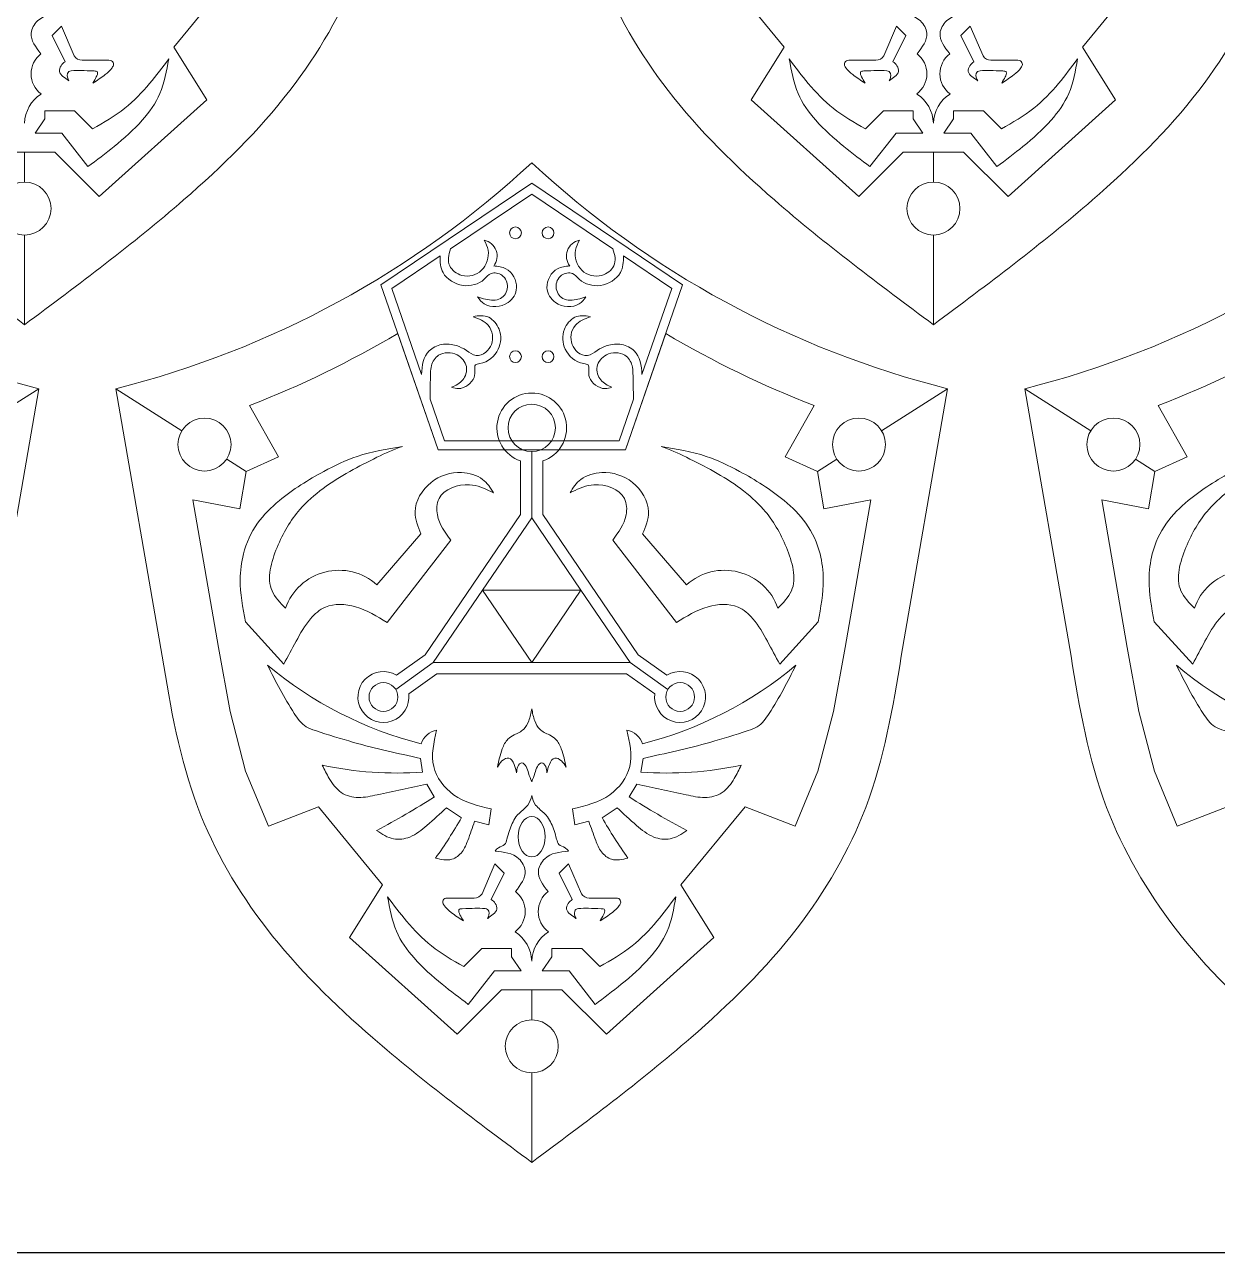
# Model space of a CAD drawing. Header units: inches. Extents: x 0 to 12, y 0 to 12.
# Drawn here: x 3.69 to 6.076, y 0 to 2.457 of the extents above; entities that cross this region are included whole.
import ezdxf

# ---------------------------------------------------------------- set-up
doc = ezdxf.new("R2010")
doc.units = ezdxf.units.IN
doc.header["$MEASUREMENT"] = 0
doc.layers.get('0').update_dxf_attribs({"color": 5})

msp = doc.modelspace()

# ---------------------------------------------------------------- linework, layer by layer
at = {"lineweight": 0}
for p, q in [((3.9883, 2.4115), (4.1169, 2.5676)), ((5.0809, 2.5676), (5.2094, 2.4115)), ((5.8059, 2.4115), (5.9345, 2.5676)), ((3.7638, 2.4535), (3.7451, 2.4349)), ((3.7451, 2.4349), (3.771, 2.3822)), ((3.7895, 2.3937), (3.7638, 2.4535)), ((5.4083, 2.3937), (5.434, 2.4535)), ((5.4526, 2.4349), (5.4267, 2.3822)), ((5.434, 2.4535), (5.4526, 2.4349)), ((5.5814, 2.4535), (5.5628, 2.4349)), ((5.5628, 2.4349), (5.5887, 2.3822)), ((5.6071, 2.3937), (5.5814, 2.4535)), ((4.0543, 2.3059), (3.9883, 2.4115)), ((5.2094, 2.4115), (5.1434, 2.3059)), ((5.8719, 2.3059), (5.8059, 2.4115)), ((3.8589, 2.385), (3.805, 2.385)), ((5.3388, 2.385), (5.3927, 2.385)), ((5.6765, 2.385), (5.6227, 2.385)), ((3.8394, 2.1124), (4.0543, 2.3059)), ((5.1434, 2.3059), (5.3583, 2.1124)), ((5.6571, 2.1124), (5.8719, 2.3059)), ((3.7305, 2.2676), (3.7111, 2.2391)), ((3.7901, 2.2839), (3.7305, 2.2839)), ((3.7305, 2.2839), (3.7305, 2.2676)), ((3.826, 2.2479), (3.7901, 2.2839)), ((5.3717, 2.2479), (5.4076, 2.2839)), ((5.4076, 2.2839), (5.4672, 2.2839)), ((5.4672, 2.2839), (5.4672, 2.2676)), ((5.4672, 2.2676), (5.4866, 2.2391)), ((5.5481, 2.2676), (5.5287, 2.2391)), ((5.6077, 2.2839), (5.5481, 2.2839)), ((5.5481, 2.2839), (5.5481, 2.2676)), ((5.6436, 2.2479), (5.6077, 2.2839)), ((3.7111, 2.2391), (3.7645, 2.2391)), ((3.7645, 2.2391), (3.8169, 2.1722)), ((5.4332, 2.2391), (5.3808, 2.1722)), ((5.4866, 2.2391), (5.4332, 2.2391)), ((5.5287, 2.2391), (5.5822, 2.2391)), ((5.5822, 2.2391), (5.6345, 2.1722)), ((3.6296, 2.2014), (3.69, 2.2014)), ((3.69, 2.2014), (3.7505, 2.2014)), ((3.69, 2.1414), (3.69, 2.2014)), ((3.7505, 2.2014), (3.8394, 2.1124)), ((5.3583, 2.1124), (5.4472, 2.2014)), ((5.4472, 2.2014), (5.5077, 2.2014)), ((5.5077, 2.2014), (5.5681, 2.2014)), ((5.5077, 2.1414), (5.5077, 2.2014)), ((5.5681, 2.2014), (5.6571, 2.1124)), ((4.7044, 2.1393), (4.4027, 1.9356)), ((5.0061, 1.9356), (4.7044, 2.1393)), ((4.5422, 2.0079), (4.7044, 2.1174)), ((4.7044, 2.1174), (4.8665, 2.0079)), ((3.69, 1.8561), (3.69, 2.0354)), ((5.5077, 1.8561), (5.5077, 2.0354)), ((4.4244, 1.9284), (4.521, 1.9936)), ((4.8878, 1.9936), (4.9844, 1.9284)), ((4.4027, 1.9356), (4.517, 1.6058)), ((4.484, 1.7564), (4.4244, 1.9284)), ((4.8918, 1.6058), (5.0061, 1.9356)), ((4.9844, 1.9284), (4.9248, 1.7564)), ((4.517, 1.6058), (4.4363, 1.8385)), ((4.9724, 1.8385), (4.8918, 1.6058)), ((3.7184, 1.728), (3.5863, 1.644)), ((4.0048, 1.644), (3.8728, 1.728)), ((5.536, 1.728), (5.404, 1.644)), ((5.8225, 1.644), (5.6904, 1.728)), ((4.5299, 1.6239), (4.5011, 1.7071)), ((4.9077, 1.7071), (4.8789, 1.6239)), ((4.1398, 1.6941), (4.1976, 1.5916)), ((5.2112, 1.5916), (5.269, 1.6941)), ((5.9574, 1.6941), (6.0152, 1.5916)), ((4.7044, 1.6239), (4.5299, 1.6239)), ((4.8789, 1.6239), (4.7044, 1.6239)), ((4.7044, 1.6058), (4.517, 1.6058)), ((4.517, 1.6058), (4.7044, 1.6058)), ((4.8918, 1.6058), (4.7044, 1.6058)), ((4.7044, 1.6058), (4.8918, 1.6058)), ((4.7044, 1.4696), (4.7044, 1.6022)), ((4.133, 1.5625), (4.0943, 1.5871)), ((4.1976, 1.5916), (4.133, 1.5625)), ((4.6821, 1.5835), (4.6821, 1.4765)), ((4.7267, 1.4765), (4.7267, 1.5835)), ((5.2758, 1.5625), (5.2112, 1.5916)), ((5.3145, 1.5871), (5.2758, 1.5625)), ((5.9506, 1.5625), (5.9119, 1.5871)), ((6.0152, 1.5916), (5.9506, 1.5625)), ((4.133, 1.5625), (4.1205, 1.4875)), ((5.2883, 1.4875), (5.2758, 1.5625)), ((5.9506, 1.5625), (5.9381, 1.4875)), ((4.1205, 1.4875), (4.0266, 1.5055)), ((4.0266, 1.5055), (4.0776, 1.2103)), ((5.3822, 1.5055), (5.2883, 1.4875)), ((5.3312, 1.2103), (5.3822, 1.5055)), ((5.9381, 1.4875), (5.8442, 1.5055)), ((5.8442, 1.5055), (5.8953, 1.2103)), ((4.6821, 1.4765), (4.4913, 1.1959)), ((4.9175, 1.1959), (4.7267, 1.4765)), ((4.7044, 1.4696), (4.6059, 1.3248)), ((4.8028, 1.3248), (4.7044, 1.4696)), ((4.3947, 1.3358), (4.4827, 1.4374)), ((4.5425, 1.4249), (4.415, 1.26)), ((4.8663, 1.4249), (4.9938, 1.26)), ((5.0141, 1.3358), (4.9261, 1.4374)), ((4.6059, 1.3248), (4.5075, 1.1801)), ((4.7044, 1.1801), (4.6059, 1.3248)), ((4.6059, 1.3248), (4.8028, 1.3248)), ((4.8028, 1.3248), (4.7044, 1.1801)), ((4.9013, 1.1801), (4.8028, 1.3248)), ((4.2085, 1.1769), (4.1316, 1.2619)), ((5.2003, 1.1769), (5.2772, 1.2619)), ((6.0262, 1.1769), (5.9493, 1.2619)), ((4.0776, 1.2103), (4.1009, 1.0821)), ((5.3079, 1.0821), (5.3312, 1.2103)), ((5.8953, 1.2103), (5.9185, 1.0821)), ((4.5075, 1.1801), (4.4323, 1.1262)), ((4.4913, 1.1959), (4.4341, 1.1549)), ((4.5075, 1.1801), (4.7044, 1.1801)), ((4.7044, 1.1801), (4.9013, 1.1801)), ((4.9013, 1.1801), (4.9765, 1.1262)), ((4.9747, 1.1549), (4.9175, 1.1959)), ((4.4583, 1.1174), (4.5146, 1.1578)), ((4.5146, 1.1578), (4.7044, 1.1578)), ((4.7044, 1.1578), (4.8941, 1.1578)), ((4.8941, 1.1578), (4.9504, 1.1174)), ((4.1009, 1.0821), (4.132, 0.963)), ((5.2767, 0.963), (5.3079, 1.0821)), ((5.9185, 1.0821), (5.9497, 0.963)), ((4.486, 0.9611), (4.4819, 0.9885)), ((4.9227, 0.9611), (4.9269, 0.9885)), ((4.132, 0.963), (4.1777, 0.8527)), ((5.2311, 0.8527), (5.2767, 0.963)), ((5.9497, 0.963), (5.9954, 0.8527)), ((4.5095, 0.9112), (4.4943, 0.9367)), ((4.8993, 0.9112), (4.9144, 0.9367)), ((4.1777, 0.8527), (4.2776, 0.8916)), ((4.2776, 0.8916), (4.4061, 0.7355)), ((4.5639, 0.8698), (4.5339, 0.8897)), ((4.6232, 0.8872), (4.6183, 0.8552)), ((4.7856, 0.8872), (4.7905, 0.8552)), ((4.8449, 0.8698), (4.8749, 0.8897)), ((5.0026, 0.7355), (5.1312, 0.8916)), ((5.1312, 0.8916), (5.2311, 0.8527)), ((5.9954, 0.8527), (6.0952, 0.8916)), ((4.6183, 0.8552), (4.5902, 0.8626)), ((4.7905, 0.8552), (4.8185, 0.8626)), ((4.605, 0.7177), (4.6307, 0.7775)), ((4.6307, 0.7775), (4.6493, 0.7589)), ((4.7781, 0.7775), (4.7595, 0.7589)), ((4.8038, 0.7177), (4.7781, 0.7775)), ((4.6493, 0.7589), (4.6234, 0.7062)), ((4.7595, 0.7589), (4.7854, 0.7062)), ((4.4061, 0.7355), (4.3401, 0.6299)), ((5.0686, 0.6299), (5.0026, 0.7355)), ((4.5355, 0.709), (4.5894, 0.709)), ((4.8732, 0.709), (4.8194, 0.709)), ((4.3401, 0.6299), (4.555, 0.4364)), ((4.8538, 0.4364), (5.0686, 0.6299)), ((4.5684, 0.5719), (4.6043, 0.6079)), ((4.6043, 0.6079), (4.6639, 0.6079)), ((4.6639, 0.6079), (4.6639, 0.5916)), ((4.6639, 0.5916), (4.6833, 0.5631)), ((4.7448, 0.5916), (4.7254, 0.5631)), ((4.8044, 0.6079), (4.7448, 0.6079)), ((4.7448, 0.6079), (4.7448, 0.5916)), ((4.8404, 0.5719), (4.8044, 0.6079)), ((4.6299, 0.5631), (4.5775, 0.4962)), ((4.6833, 0.5631), (4.6299, 0.5631)), ((4.7254, 0.5631), (4.7789, 0.5631)), ((4.7789, 0.5631), (4.8312, 0.4962)), ((4.555, 0.4364), (4.6439, 0.5254)), ((4.6439, 0.5254), (4.7044, 0.5254)), ((4.7044, 0.5254), (4.7648, 0.5254)), ((4.7044, 0.4654), (4.7044, 0.5254)), ((4.7648, 0.5254), (4.8538, 0.4364)), ((4.7044, 0.1801), (4.7044, 0.3594))]:
    msp.add_line(p, q, dxfattribs=at)
at = {"color": 250, "lineweight": 0}
for p, q in [((3.6259, 1.1929), (3.7184, 1.728)), ((3.8728, 1.728), (3.9653, 1.1929)), ((5.4435, 1.1929), (5.536, 1.728)), ((5.6904, 1.728), (5.7829, 1.1929))]:
    msp.add_line(p, q, dxfattribs=at)
msp.add_lwpolyline([(0, 0), (12, 0), (12, 12), (0, 12)], close=True)
at = {"lineweight": 0}
for centre, radius in [((3.69, 2.0884), 0.053), ((5.5077, 2.0884), 0.053), ((4.6718, 2.0398), 0.0118), ((4.737, 2.0398), 0.0118), ((4.6718, 1.7921), 0.0118), ((4.737, 1.7921), 0.0118), ((4.0499, 1.6162), 0.053), ((5.3588, 1.6162), 0.053), ((5.8676, 1.6162), 0.053), ((4.7044, 0.4124), 0.053)]:
    msp.add_circle(centre, radius, dxfattribs=at)
for centre, radius, start, end in [((3.7537, 2.3581), 0.0506, 127.8196, 233.1621), ((3.8054, 2.4039), 0.0189, 212.8639, 268.9541), ((5.3924, 2.4039), 0.0189, 271.0459, 327.1361), ((5.444, 2.3581), 0.0506, 306.8379, 52.1804), ((5.5713, 2.3581), 0.0506, 127.8196, 233.1621), ((5.623, 2.4039), 0.0189, 212.8639, 268.9541), ((3.7624, 2.2566), 0.0724, 122.6808, 178.0796), ((5.4353, 2.2566), 0.0724, 1.9204, 57.3192), ((5.5801, 2.2566), 0.0724, 122.6808, 178.0796), ((4.6025, 1.9933), 0.0326, 322.4729, 78.1054), ((4.8063, 1.9933), 0.0326, 101.8946, 217.5271), ((3.4083, 3.5734), 2.0166, 291.266, 300.649), ((6.0004, 3.5734), 2.0166, 239.351, 248.734), ((5.226, 3.5734), 2.0166, 291.266, 300.649), ((4.7044, 1.6496), 0.0697, 90, 251.3478), ((4.7044, 1.6496), 0.0474, 0, 180), ((4.7044, 1.6496), 0.0697, 288.6522, 90), ((4.7044, 1.6496), 0.0474, 180, 0), ((4.3189, 1.2516), 0.1132, 48.0042, 160.7442), ((5.0898, 1.2516), 0.1132, 19.2558, 131.9958), ((6.1366, 1.2516), 0.1132, 48.0042, 160.7442), ((4.6763, 1.7737), 0.7804, 230.1334, 255.6659), ((4.4077, 1.1112), 0.051, 58.8504, 7.0054), ((4.7325, 1.7737), 0.7804, 284.3341, 309.8666), ((5.0011, 1.1112), 0.051, 172.9946, 121.1496), ((6.4939, 1.7737), 0.7804, 230.1334, 255.6659), ((4.4077, 1.1112), 0.0288, 0, 180), ((5.0011, 1.1112), 0.0288, 0, 180), ((4.4077, 1.1112), 0.0288, 180, 0), ((5.0011, 1.1112), 0.0288, 180, 0), ((4.5225, 1.0041), 0.0417, 101.4674, 161.1937), ((4.8863, 1.0041), 0.0417, 18.8063, 78.5326), ((4.434, 1.6705), 0.7114, 257.9267, 274.1924), ((4.9747, 1.6705), 0.7114, 265.8076, 282.0733), ((3.4869, 2.5321), 1.9165, 298.2597, 302.2494), ((5.9219, 2.5321), 1.9165, 237.7506, 241.7403), ((3.7116, 1.3598), 0.9831, 324.5017, 330.1066), ((5.6972, 1.3598), 0.9831, 209.8934, 215.4983), ((4.5891, 0.7279), 0.0189, 271.0459, 327.1361), ((4.6407, 0.6821), 0.0506, 306.8379, 52.1804), ((4.768, 0.6821), 0.0506, 127.8196, 233.1621), ((4.8197, 0.7279), 0.0189, 212.8639, 268.9541), ((4.632, 0.5806), 0.0724, 1.9204, 57.3192), ((4.7768, 0.5806), 0.0724, 122.6808, 178.0796)]:
    msp.add_arc(centre, radius, start, end, dxfattribs=at)
at = {"color": 250, "lineweight": 0}
for centre, start, end in [((4.1828, 3.5734), 227.0707, 255.8739), ((3.4083, 3.5734), 284.1261, 312.9293), ((6.0004, 3.5734), 227.0707, 255.8739), ((5.226, 3.5734), 284.1261, 312.9293)]:
    msp.add_arc(centre, 1.9029, start, end, dxfattribs=at)
at = {"lineweight": 0}
msp.add_ellipse((4.7044, 0.8317), major_axis=(0, 0.0405), ratio=0.665933, dxfattribs=at)
at = {"color": 250, "lineweight": 0}
for points in [[(3.69, 1.8561), (3.5819, 1.9366), (3.3921, 2.0779), (3.1551, 2.3088), (3.0015, 2.5713), (2.9676, 2.7659), (2.9509, 2.8689)], [(3.69, 1.8561), (3.7982, 1.9366), (3.988, 2.0779), (4.225, 2.3088), (4.3786, 2.5713), (4.4125, 2.7659), (4.4292, 2.8689)], [(5.5077, 1.8561), (5.3995, 1.9366), (5.2097, 2.0779), (4.9727, 2.3088), (4.8191, 2.5713), (4.7853, 2.7659), (4.7686, 2.8689)], [(5.5077, 1.8561), (5.6158, 1.9366), (5.8057, 2.0779), (6.0427, 2.3088), (6.1962, 2.5713), (6.2301, 2.7659), (6.2468, 2.8689)], [(4.7044, 0.1801), (4.5962, 0.2606), (4.4064, 0.4019), (4.1694, 0.6328), (4.0158, 0.8953), (3.982, 1.0899), (3.9653, 1.1929)], [(4.7044, 0.1801), (4.8125, 0.2606), (5.0024, 0.4019), (5.2394, 0.6328), (5.3929, 0.8953), (5.4268, 1.0899), (5.4435, 1.1929)], [(6.522, 0.1801), (6.4139, 0.2606), (6.2241, 0.4019), (5.987, 0.6328), (5.8335, 0.8953), (5.7996, 1.0899), (5.7829, 1.1929)]]:
    msp.add_open_spline(points, degree=3, knots=[0, 0, 0, 0, 0.0808468, 0.1419248, 0.197496, 0.2597021, 0.2597021, 0.2597021, 0.2597021], dxfattribs=at)
at = {"lineweight": 0}
for points, knots in [([(3.7226, 2.3981), (3.7123, 2.4114), (3.6958, 2.4327), (3.7184, 2.4742), (3.7459, 2.4772), (3.7635, 2.4791)], [0, 0, 0, 0, 0.00906876, 0.01459213, 0.02458282, 0.02458282, 0.02458282, 0.02458282]), ([(5.4751, 2.3981), (5.4854, 2.4114), (5.5019, 2.4327), (5.4793, 2.4742), (5.4519, 2.4772), (5.4342, 2.4791)], [0, 0, 0, 0, 0.00906876, 0.01459213, 0.02458282, 0.02458282, 0.02458282, 0.02458282]), ([(5.5403, 2.3981), (5.53, 2.4114), (5.5134, 2.4327), (5.5361, 2.4742), (5.5635, 2.4772), (5.5812, 2.4791)], [0, 0, 0, 0, 0.00906876, 0.01459213, 0.02458282, 0.02458282, 0.02458282, 0.02458282]), ([(3.8169, 2.1722), (3.8345, 2.1855), (3.8726, 2.2142), (3.9243, 2.2599), (3.9665, 2.3189), (3.9742, 2.3639), (3.9783, 2.3876)], [0, 0, 0, 0, 0.01319771, 0.02863214, 0.04139854, 0.05566643, 0.05566643, 0.05566643, 0.05566643]), ([(3.826, 2.2479), (3.8483, 2.2606), (3.8911, 2.2849), (3.9395, 2.336), (3.9659, 2.3711), (3.9783, 2.3876)], [0, 0, 0, 0, 0.0153222, 0.02936662, 0.04175131, 0.04175131, 0.04175131, 0.04175131]), ([(3.8267, 2.3395), (3.8352, 2.3448), (3.8492, 2.3537), (3.8629, 2.3663), (3.8696, 2.3767), (3.8655, 2.3847), (3.8607, 2.3849), (3.8589, 2.385)], [0, 0, 0, 0, 0.00596177, 0.00986587, 0.01130521, 0.01296865, 0.01403095, 0.01403095, 0.01403095, 0.01403095]), ([(5.3808, 2.1722), (5.3632, 2.1855), (5.3251, 2.2142), (5.2734, 2.2599), (5.2313, 2.3189), (5.2235, 2.3639), (5.2194, 2.3876)], [0, 0, 0, 0, 0.01319771, 0.02863214, 0.04139854, 0.05566643, 0.05566643, 0.05566643, 0.05566643]), ([(5.3717, 2.2479), (5.3494, 2.2606), (5.3066, 2.2849), (5.2582, 2.336), (5.2318, 2.3711), (5.2194, 2.3876)], [0, 0, 0, 0, 0.0153222, 0.02936662, 0.04175131, 0.04175131, 0.04175131, 0.04175131]), ([(5.371, 2.3395), (5.3626, 2.3448), (5.3486, 2.3537), (5.3348, 2.3663), (5.3282, 2.3767), (5.3323, 2.3847), (5.337, 2.3849), (5.3388, 2.385)], [0, 0, 0, 0, 0.00596177, 0.00986587, 0.01130521, 0.01296865, 0.01403095, 0.01403095, 0.01403095, 0.01403095]), ([(5.6345, 2.1722), (5.6521, 2.1855), (5.6903, 2.2142), (5.742, 2.2599), (5.7841, 2.3189), (5.7919, 2.3639), (5.796, 2.3876)], [0, 0, 0, 0, 0.01319771, 0.02863214, 0.04139854, 0.05566643, 0.05566643, 0.05566643, 0.05566643]), ([(5.6436, 2.2479), (5.666, 2.2606), (5.7088, 2.2849), (5.7572, 2.336), (5.7836, 2.3711), (5.796, 2.3876)], [0, 0, 0, 0, 0.0153222, 0.02936662, 0.04175131, 0.04175131, 0.04175131, 0.04175131]), ([(5.6444, 2.3395), (5.6528, 2.3448), (5.6668, 2.3537), (5.6806, 2.3663), (5.6872, 2.3767), (5.6831, 2.3847), (5.6784, 2.3849), (5.6765, 2.385)], [0, 0, 0, 0, 0.00596177, 0.00986587, 0.01130521, 0.01296865, 0.01403095, 0.01403095, 0.01403095, 0.01403095]), ([(3.771, 2.3822), (3.7681, 2.3798), (3.7621, 2.3749), (3.7563, 2.3568), (3.7716, 2.35), (3.7785, 2.344), (3.7787, 2.3438)], [0, 0, 0, 0, 0.002263082, 0.004672888, 0.009805081, 0.009973743, 0.009973743, 0.009973743, 0.009973743]), ([(3.8267, 2.3395), (3.8291, 2.3436), (3.8324, 2.3492), (3.8358, 2.3562), (3.8367, 2.3633), (3.821, 2.3639), (3.8057, 2.3646), (3.7886, 2.3647), (3.7783, 2.363), (3.7735, 2.3554), (3.7761, 2.3484), (3.7787, 2.3438)], [0, 0, 0, 0, 0.00278599, 0.00388366, 0.00486863, 0.00626844, 0.01134116, 0.01538852, 0.01640716, 0.01732059, 0.0203083, 0.0203083, 0.0203083, 0.0203083]), ([(5.371, 2.3395), (5.3686, 2.3436), (5.3653, 2.3492), (5.3619, 2.3562), (5.361, 2.3633), (5.3768, 2.3639), (5.392, 2.3646), (5.4091, 2.3647), (5.4195, 2.363), (5.4242, 2.3554), (5.4217, 2.3484), (5.4191, 2.3438)], [0, 0, 0, 0, 0.00278599, 0.00388366, 0.00486863, 0.00626844, 0.01134116, 0.01538852, 0.01640716, 0.01732059, 0.0203083, 0.0203083, 0.0203083, 0.0203083]), ([(5.4267, 2.3822), (5.4296, 2.3798), (5.4357, 2.3749), (5.4414, 2.3568), (5.4261, 2.35), (5.4193, 2.344), (5.4191, 2.3438)], [0, 0, 0, 0, 0.002263082, 0.004672888, 0.009805081, 0.009973743, 0.009973743, 0.009973743, 0.009973743]), ([(5.5887, 2.3822), (5.5857, 2.3798), (5.5797, 2.3749), (5.5739, 2.3568), (5.5893, 2.35), (5.5961, 2.344), (5.5963, 2.3438)], [0, 0, 0, 0, 0.002263082, 0.004672888, 0.009805081, 0.009973743, 0.009973743, 0.009973743, 0.009973743]), ([(5.6444, 2.3395), (5.6467, 2.3436), (5.6501, 2.3492), (5.6535, 2.3562), (5.6544, 2.3633), (5.6386, 2.3639), (5.6234, 2.3646), (5.6062, 2.3647), (5.5959, 2.363), (5.5912, 2.3554), (5.5937, 2.3484), (5.5963, 2.3438)], [0, 0, 0, 0, 0.00278599, 0.00388366, 0.00486863, 0.00626844, 0.01134116, 0.01538852, 0.01640716, 0.01732059, 0.0203083, 0.0203083, 0.0203083, 0.0203083]), ([(4.6092, 2.0252), (4.6125, 2.0187), (4.6221, 1.9994), (4.6098, 1.9594), (4.5668, 1.9478), (4.5335, 1.9736), (4.5379, 1.9956), (4.5422, 2.0079)], [0, 0, 0, 0, 0.00433671, 0.01277802, 0.0209013, 0.027078, 0.03417887, 0.03417887, 0.03417887, 0.03417887]), ([(4.7996, 2.0252), (4.7963, 2.0187), (4.7867, 1.9994), (4.799, 1.9594), (4.842, 1.9478), (4.8753, 1.9736), (4.8709, 1.9956), (4.8665, 2.0079)], [0, 0, 0, 0, 0.00433671, 0.01277802, 0.0209013, 0.027078, 0.03417887, 0.03417887, 0.03417887, 0.03417887]), ([(4.521, 1.9936), (4.5209, 1.9816), (4.5229, 1.9539), (4.5654, 1.9278), (4.6045, 1.9385), (4.6225, 1.9626), (4.6487, 1.9572), (4.6606, 1.931), (4.6435, 1.9025), (4.6159, 1.9054), (4.6013, 1.91), (4.5961, 1.9116)], [0.00161532, 0.00161532, 0.00161532, 0.00161532, 0.00843951, 0.01794767, 0.02676165, 0.03034979, 0.03473275, 0.03990875, 0.04526398, 0.05124625, 0.05456569, 0.05456569, 0.05456569, 0.05456569]), ([(4.8878, 1.9936), (4.8878, 1.9816), (4.8859, 1.9539), (4.8433, 1.9278), (4.8043, 1.9385), (4.7863, 1.9626), (4.76, 1.9572), (4.7482, 1.931), (4.7653, 1.9025), (4.7929, 1.9054), (4.8075, 1.91), (4.8127, 1.9116)], [0.00161532, 0.00161532, 0.00161532, 0.00161532, 0.00843951, 0.01794767, 0.02676165, 0.03034979, 0.03473275, 0.03990875, 0.04526398, 0.05124625, 0.05456569, 0.05456569, 0.05456569, 0.05456569]), ([(4.5961, 1.9116), (4.6, 1.9063), (4.614, 1.8883), (4.6577, 1.8921), (4.6817, 1.9322), (4.6604, 1.9706), (4.6369, 1.9727), (4.6283, 1.9735)], [0.00033634, 0.00033634, 0.00033634, 0.00033634, 0.0041984, 0.013742, 0.02052441, 0.02924261, 0.03426993, 0.03426993, 0.03426993, 0.03426993]), ([(4.8127, 1.9116), (4.8087, 1.9063), (4.7947, 1.8883), (4.751, 1.8921), (4.7271, 1.9322), (4.7484, 1.9706), (4.7719, 1.9727), (4.7804, 1.9735)], [0.00033634, 0.00033634, 0.00033634, 0.00033634, 0.0041984, 0.013742, 0.02052441, 0.02924261, 0.03426993, 0.03426993, 0.03426993, 0.03426993]), ([(4.5872, 1.8719), (4.5986, 1.8677), (4.6165, 1.8608), (4.6302, 1.8308), (4.6201, 1.8015), (4.5918, 1.7905), (4.5739, 1.8057), (4.552, 1.8161), (4.5244, 1.8195), (4.4891, 1.8013), (4.4845, 1.7749), (4.484, 1.7564)], [0.00030639, 0.00030639, 0.00030639, 0.00030639, 0.00723422, 0.01140536, 0.01883983, 0.0229945, 0.02731397, 0.03175048, 0.03768136, 0.04330908, 0.05350238, 0.05350238, 0.05350238, 0.05350238]), ([(4.5442, 1.7308), (4.5487, 1.7293), (4.5656, 1.7246), (4.5906, 1.7433), (4.5907, 1.7635), (4.5898, 1.7771), (4.6153, 1.7791), (4.6416, 1.8021), (4.6451, 1.8456), (4.6193, 1.8759), (4.5983, 1.8747), (4.5872, 1.8719)], [0.000453, 0.000453, 0.000453, 0.000453, 0.00323887, 0.01091014, 0.01408877, 0.01589701, 0.01769875, 0.02708716, 0.03507638, 0.0414146, 0.04796878, 0.04796878, 0.04796878, 0.04796878]), ([(4.8646, 1.7308), (4.8601, 1.7293), (4.8432, 1.7246), (4.8181, 1.7433), (4.8181, 1.7635), (4.819, 1.7771), (4.7935, 1.7791), (4.7671, 1.8021), (4.7637, 1.8456), (4.7895, 1.8759), (4.8104, 1.8747), (4.8216, 1.8719)], [0.000453, 0.000453, 0.000453, 0.000453, 0.00323887, 0.01091014, 0.01408877, 0.01589701, 0.01769875, 0.02708716, 0.03507638, 0.0414146, 0.04796878, 0.04796878, 0.04796878, 0.04796878]), ([(4.8216, 1.8719), (4.8102, 1.8677), (4.7922, 1.8608), (4.7786, 1.8308), (4.7886, 1.8015), (4.817, 1.7905), (4.8349, 1.8057), (4.8568, 1.8161), (4.8843, 1.8195), (4.9196, 1.8013), (4.9242, 1.7749), (4.9248, 1.7564)], [0.00030639, 0.00030639, 0.00030639, 0.00030639, 0.00723422, 0.01140536, 0.01883983, 0.0229945, 0.02731397, 0.03175048, 0.03768136, 0.04330908, 0.05350238, 0.05350238, 0.05350238, 0.05350238]), ([(4.5442, 1.7308), (4.5525, 1.7347), (4.5693, 1.7427), (4.5786, 1.7741), (4.5555, 1.8015), (4.5185, 1.8018), (4.5028, 1.7778), (4.5015, 1.7469), (4.5012, 1.7245), (4.5011, 1.7071)], [0.0000638, 0.0000638, 0.0000638, 0.0000638, 0.00537861, 0.01092551, 0.01688756, 0.02427956, 0.02934575, 0.0323294, 0.04278048, 0.04278048, 0.04278048, 0.04278048]), ([(4.8646, 1.7308), (4.8563, 1.7347), (4.8395, 1.7427), (4.8302, 1.7741), (4.8533, 1.8015), (4.8902, 1.8018), (4.906, 1.7778), (4.9073, 1.7469), (4.9076, 1.7245), (4.9077, 1.7071)], [0.0000638, 0.0000638, 0.0000638, 0.0000638, 0.00537861, 0.01092551, 0.01688756, 0.02427956, 0.02934575, 0.0323294, 0.04278048, 0.04278048, 0.04278048, 0.04278048]), ([(4.4458, 1.6125), (4.4152, 1.6074), (4.3603, 1.5984), (4.2781, 1.5585), (4.2091, 1.5159), (4.1518, 1.46), (4.1262, 1.4033), (4.118, 1.335), (4.1264, 1.29), (4.1316, 1.2619)], [0, 0, 0, 0, 0.0185093, 0.0331391, 0.054433, 0.0670295, 0.0805547, 0.0908208, 0.1078467, 0.1078467, 0.1078467, 0.1078467]), ([(4.212, 1.289), (4.2013, 1.2998), (4.1692, 1.3324), (4.1927, 1.4148), (4.2423, 1.4999), (4.3214, 1.5537), (4.3928, 1.59), (4.4282, 1.6069), (4.4458, 1.6125)], [0, 0, 0, 0, 0.00874255, 0.02624393, 0.04399088, 0.06904044, 0.08130712, 0.09240467, 0.09240467, 0.09240467, 0.09240467]), ([(4.963, 1.6125), (4.9936, 1.6074), (5.0484, 1.5984), (5.1306, 1.5585), (5.1997, 1.5159), (5.2569, 1.46), (5.2825, 1.4033), (5.2907, 1.335), (5.2824, 1.29), (5.2772, 1.2619)], [0, 0, 0, 0, 0.0185093, 0.0331391, 0.054433, 0.0670295, 0.0805547, 0.0908208, 0.1078467, 0.1078467, 0.1078467, 0.1078467]), ([(5.1967, 1.289), (5.2074, 1.2998), (5.2395, 1.3324), (5.216, 1.4148), (5.1665, 1.4999), (5.0874, 1.5537), (5.016, 1.59), (4.9805, 1.6069), (4.963, 1.6125)], [0, 0, 0, 0, 0.00874255, 0.02624393, 0.04399088, 0.06904044, 0.08130712, 0.09240467, 0.09240467, 0.09240467, 0.09240467]), ([(6.2635, 1.6125), (6.2328, 1.6074), (6.178, 1.5984), (6.0958, 1.5585), (6.0268, 1.5159), (5.9695, 1.46), (5.9439, 1.4033), (5.9357, 1.335), (5.9441, 1.29), (5.9493, 1.2619)], [0, 0, 0, 0, 0.0185093, 0.0331391, 0.054433, 0.0670295, 0.0805547, 0.0908208, 0.1078467, 0.1078467, 0.1078467, 0.1078467]), ([(6.0297, 1.289), (6.019, 1.2998), (5.9869, 1.3324), (6.0104, 1.4148), (6.0599, 1.4999), (6.139, 1.5537), (6.2104, 1.59), (6.2459, 1.6069), (6.2635, 1.6125)], [0, 0, 0, 0, 0.00874255, 0.02624393, 0.04399088, 0.06904044, 0.08130712, 0.09240467, 0.09240467, 0.09240467, 0.09240467]), ([(4.4827, 1.4374), (4.4767, 1.452), (4.4619, 1.4881), (4.4978, 1.5474), (4.557, 1.5658), (4.6069, 1.5516), (4.622, 1.5299), (4.6278, 1.5194)], [0, 0, 0, 0, 0.0091162, 0.02256182, 0.03539583, 0.04424211, 0.051276, 0.051276, 0.051276, 0.051276]), ([(4.9261, 1.4374), (4.9321, 1.452), (4.9469, 1.4881), (4.9109, 1.5474), (4.8517, 1.5658), (4.8019, 1.5516), (4.7868, 1.5299), (4.7809, 1.5194)], [0, 0, 0, 0, 0.0091162, 0.02256182, 0.03539583, 0.04424211, 0.051276, 0.051276, 0.051276, 0.051276]), ([(4.5425, 1.4249), (4.5309, 1.4407), (4.5127, 1.4654), (4.5153, 1.5232), (4.5752, 1.5433), (4.6113, 1.5282), (4.6262, 1.5203), (4.6278, 1.5194)], [0, 0, 0, 0, 0.01143883, 0.01801906, 0.03139935, 0.04037691, 0.0415103, 0.0415103, 0.0415103, 0.0415103]), ([(4.8663, 1.4249), (4.8779, 1.4407), (4.8961, 1.4654), (4.8935, 1.5232), (4.8336, 1.5433), (4.7975, 1.5282), (4.7826, 1.5203), (4.7809, 1.5194)], [0, 0, 0, 0, 0.01143883, 0.01801906, 0.03139935, 0.04037691, 0.0415103, 0.0415103, 0.0415103, 0.0415103]), ([(4.2085, 1.1769), (4.2166, 1.1921), (4.2332, 1.2232), (4.2563, 1.2651), (4.2961, 1.2998), (4.358, 1.2955), (4.395, 1.2725), (4.415, 1.26)], [0, 0, 0, 0, 0.01038254, 0.02111262, 0.02864786, 0.04065201, 0.05478983, 0.05478983, 0.05478983, 0.05478983]), ([(5.2003, 1.1769), (5.1921, 1.1921), (5.1756, 1.2232), (5.1525, 1.2651), (5.1126, 1.2998), (5.0507, 1.2955), (5.0138, 1.2725), (4.9938, 1.26)], [0, 0, 0, 0, 0.01038254, 0.02111262, 0.02864786, 0.04065201, 0.05478983, 0.05478983, 0.05478983, 0.05478983]), ([(6.0262, 1.1769), (6.0343, 1.1921), (6.0508, 1.2232), (6.0739, 1.2651), (6.1138, 1.2998), (6.1757, 1.2955), (6.2127, 1.2725), (6.2327, 1.26)], [0, 0, 0, 0, 0.01038254, 0.02111262, 0.02864786, 0.04065201, 0.05478983, 0.05478983, 0.05478983, 0.05478983]), ([(4.4819, 0.9885), (4.4369, 0.9983), (4.3658, 1.0138), (4.2911, 1.0377), (4.2472, 1.0519), (4.2142, 1.0996), (4.1924, 1.1424), (4.176, 1.1747)], [0, 0, 0, 0, 0.02753964, 0.04351363, 0.0474821, 0.05463243, 0.07669562, 0.07669562, 0.07669562, 0.07669562]), ([(4.9269, 0.9885), (4.9719, 0.9983), (5.043, 1.0138), (5.1176, 1.0377), (5.1615, 1.0519), (5.1946, 1.0996), (5.2163, 1.1424), (5.2328, 1.1747)], [0, 0, 0, 0, 0.02753964, 0.04351363, 0.0474821, 0.05463243, 0.07669562, 0.07669562, 0.07669562, 0.07669562]), ([(6.2996, 0.9885), (6.2546, 0.9983), (6.1834, 1.0138), (6.1088, 1.0377), (6.0649, 1.0519), (6.0318, 1.0996), (6.0101, 1.1424), (5.9937, 1.1747)], [0, 0, 0, 0, 0.02753964, 0.04351363, 0.0474821, 0.05463243, 0.07669562, 0.07669562, 0.07669562, 0.07669562]), ([(4.7044, 1.0876), (4.7028, 1.0795), (4.7001, 1.065), (4.6893, 1.0441), (4.6711, 1.0369), (4.6537, 1.0265), (4.6425, 1.0027), (4.6382, 0.9831), (4.6356, 0.9708)], [0, 0, 0, 0, 0.00496667, 0.00889983, 0.01334248, 0.01630321, 0.02086423, 0.02843291, 0.02843291, 0.02843291, 0.02843291]), ([(4.7044, 1.0876), (4.7059, 1.0795), (4.7087, 1.065), (4.7194, 1.0441), (4.7377, 1.0369), (4.7551, 1.0265), (4.7663, 1.0027), (4.7705, 0.9831), (4.7732, 0.9708)], [0, 0, 0, 0, 0.00496667, 0.00889983, 0.01334248, 0.01630321, 0.02086423, 0.02843291, 0.02843291, 0.02843291, 0.02843291]), ([(4.6232, 0.8872), (4.5966, 0.8935), (4.5473, 0.9053), (4.4971, 0.972), (4.5084, 1.0202), (4.5142, 1.045)], [0, 0, 0, 0, 0.01607831, 0.02987121, 0.04449574, 0.04449574, 0.04449574, 0.04449574]), ([(4.7856, 0.8872), (4.8121, 0.8935), (4.8615, 0.9053), (4.9117, 0.972), (4.9004, 1.0202), (4.8946, 1.045)], [0, 0, 0, 0, 0.01607831, 0.02987121, 0.04449574, 0.04449574, 0.04449574, 0.04449574]), ([(4.6742, 0.9597), (4.6728, 0.9651), (4.6703, 0.9756), (4.6602, 0.9936), (4.6432, 0.9836), (4.6382, 0.9751), (4.6356, 0.9708)], [0, 0, 0, 0, 0.00351206, 0.00679766, 0.00978558, 0.01288207, 0.01288207, 0.01288207, 0.01288207]), ([(4.7346, 0.9597), (4.7359, 0.9651), (4.7385, 0.9756), (4.7486, 0.9936), (4.7656, 0.9836), (4.7706, 0.9751), (4.7732, 0.9708)], [0, 0, 0, 0, 0.00351206, 0.00679766, 0.00978558, 0.01288207, 0.01288207, 0.01288207, 0.01288207]), ([(4.4943, 0.9367), (4.4614, 0.9299), (4.4161, 0.9205), (4.359, 0.9072), (4.3205, 0.9167), (4.2997, 0.9461), (4.2897, 0.966), (4.2853, 0.9749)], [0, 0, 0, 0, 0.02023305, 0.02779216, 0.03497388, 0.04239776, 0.04841567, 0.04841567, 0.04841567, 0.04841567]), ([(4.7044, 0.9415), (4.7021, 0.9473), (4.6982, 0.9576), (4.6948, 0.9707), (4.685, 0.9832), (4.6745, 0.9716), (4.6743, 0.9638), (4.6742, 0.9597)], [0, 0, 0, 0, 0.00367448, 0.00651244, 0.00872326, 0.0109429, 0.0134626, 0.0134626, 0.0134626, 0.0134626]), ([(4.7044, 0.9415), (4.7066, 0.9473), (4.7106, 0.9576), (4.714, 0.9707), (4.7238, 0.9832), (4.7343, 0.9716), (4.7345, 0.9638), (4.7346, 0.9597)], [0, 0, 0, 0, 0.00367448, 0.00651244, 0.00872326, 0.0109429, 0.0134626, 0.0134626, 0.0134626, 0.0134626]), ([(4.9144, 0.9367), (4.9474, 0.9299), (4.9927, 0.9205), (5.0497, 0.9072), (5.0883, 0.9167), (5.1091, 0.9461), (5.119, 0.966), (5.1235, 0.9749)], [0, 0, 0, 0, 0.02023305, 0.02779216, 0.03497388, 0.04239776, 0.04841567, 0.04841567, 0.04841567, 0.04841567]), ([(4.7044, 0.9141), (4.7025, 0.9073), (4.6993, 0.8961), (4.6854, 0.8841), (4.6693, 0.87), (4.6608, 0.8477), (4.6552, 0.8293), (4.6514, 0.8139), (4.6383, 0.8113), (4.633, 0.8054), (4.6309, 0.8031)], [0, 0, 0, 0, 0.00412311, 0.00675957, 0.01082209, 0.01687384, 0.02044886, 0.02277519, 0.025562, 0.02745838, 0.02745838, 0.02745838, 0.02745838]), ([(4.7044, 0.9141), (4.7063, 0.9073), (4.7094, 0.8961), (4.7234, 0.8841), (4.7394, 0.87), (4.7479, 0.8477), (4.7536, 0.8293), (4.7574, 0.8139), (4.7705, 0.8113), (4.7757, 0.8054), (4.7779, 0.8031)], [0, 0, 0, 0, 0.00412311, 0.00675957, 0.01082209, 0.01687384, 0.02044886, 0.02277519, 0.025562, 0.02745838, 0.02745838, 0.02745838, 0.02745838]), ([(4.5339, 0.8897), (4.521, 0.8778), (4.498, 0.8566), (4.4649, 0.8292), (4.4251, 0.8235), (4.405, 0.8368), (4.3942, 0.844)], [0, 0, 0, 0, 0.01052872, 0.01884852, 0.02537562, 0.03288337, 0.03288337, 0.03288337, 0.03288337]), ([(4.8749, 0.8897), (4.8877, 0.8778), (4.9107, 0.8566), (4.9439, 0.8292), (4.9837, 0.8235), (5.0038, 0.8368), (5.0145, 0.844)], [0, 0, 0, 0, 0.01052872, 0.01884852, 0.02537562, 0.03288337, 0.03288337, 0.03288337, 0.03288337]), ([(4.5902, 0.8626), (4.5858, 0.8498), (4.5785, 0.829), (4.5672, 0.8006), (4.5432, 0.7814), (4.5232, 0.7862), (4.512, 0.7889)], [0, 0, 0, 0, 0.00813648, 0.01321573, 0.01827977, 0.02485473, 0.02485473, 0.02485473, 0.02485473]), ([(4.8185, 0.8626), (4.823, 0.8498), (4.8303, 0.829), (4.8416, 0.8006), (4.8656, 0.7814), (4.8855, 0.7862), (4.8968, 0.7889)], [0, 0, 0, 0, 0.00813648, 0.01321573, 0.01827977, 0.02485473, 0.02485473, 0.02485473, 0.02485473]), ([(4.6718, 0.7221), (4.6821, 0.7354), (4.6986, 0.7567), (4.676, 0.7982), (4.6486, 0.8012), (4.6309, 0.8031)], [0, 0, 0, 0, 0.00906876, 0.01459213, 0.02458282, 0.02458282, 0.02458282, 0.02458282]), ([(4.737, 0.7221), (4.7267, 0.7354), (4.7101, 0.7567), (4.7328, 0.7982), (4.7602, 0.8012), (4.7779, 0.8031)], [0, 0, 0, 0, 0.00906876, 0.01459213, 0.02458282, 0.02458282, 0.02458282, 0.02458282]), ([(4.5775, 0.4962), (4.5599, 0.5095), (4.5218, 0.5382), (4.4701, 0.5839), (4.428, 0.6429), (4.4202, 0.6879), (4.4161, 0.7116)], [0, 0, 0, 0, 0.01319771, 0.02863214, 0.04139854, 0.05566643, 0.05566643, 0.05566643, 0.05566643]), ([(4.5684, 0.5719), (4.5461, 0.5846), (4.5033, 0.6089), (4.4549, 0.66), (4.4285, 0.6951), (4.4161, 0.7116)], [0, 0, 0, 0, 0.0153222, 0.02936662, 0.04175131, 0.04175131, 0.04175131, 0.04175131]), ([(4.5677, 0.6635), (4.5593, 0.6688), (4.5453, 0.6777), (4.5315, 0.6903), (4.5249, 0.7007), (4.529, 0.7087), (4.5337, 0.7089), (4.5355, 0.709)], [0, 0, 0, 0, 0.00596177, 0.00986587, 0.01130521, 0.01296865, 0.01403095, 0.01403095, 0.01403095, 0.01403095]), ([(4.5677, 0.6635), (4.5653, 0.6676), (4.562, 0.6732), (4.5586, 0.6802), (4.5577, 0.6873), (4.5735, 0.6879), (4.5887, 0.6886), (4.6058, 0.6887), (4.6162, 0.687), (4.6209, 0.6794), (4.6184, 0.6724), (4.6158, 0.6678)], [0, 0, 0, 0, 0.00278599, 0.00388366, 0.00486863, 0.00626844, 0.01134116, 0.01538852, 0.01640716, 0.01732059, 0.0203083, 0.0203083, 0.0203083, 0.0203083]), ([(4.6234, 0.7062), (4.6263, 0.7038), (4.6324, 0.6989), (4.6381, 0.6808), (4.6228, 0.674), (4.616, 0.668), (4.6158, 0.6678)], [0, 0, 0, 0, 0.002263082, 0.004672888, 0.009805081, 0.009973743, 0.009973743, 0.009973743, 0.009973743]), ([(4.7854, 0.7062), (4.7824, 0.7038), (4.7764, 0.6989), (4.7706, 0.6808), (4.786, 0.674), (4.7928, 0.668), (4.793, 0.6678)], [0, 0, 0, 0, 0.002263082, 0.004672888, 0.009805081, 0.009973743, 0.009973743, 0.009973743, 0.009973743]), ([(4.8411, 0.6635), (4.8434, 0.6676), (4.8468, 0.6732), (4.8502, 0.6802), (4.8511, 0.6873), (4.8353, 0.6879), (4.8201, 0.6886), (4.8029, 0.6887), (4.7926, 0.687), (4.7879, 0.6794), (4.7904, 0.6724), (4.793, 0.6678)], [0, 0, 0, 0, 0.00278599, 0.00388366, 0.00486863, 0.00626844, 0.01134116, 0.01538852, 0.01640716, 0.01732059, 0.0203083, 0.0203083, 0.0203083, 0.0203083]), ([(4.8312, 0.4962), (4.8488, 0.5095), (4.887, 0.5382), (4.9387, 0.5839), (4.9808, 0.6429), (4.9886, 0.6879), (4.9927, 0.7116)], [0, 0, 0, 0, 0.01319771, 0.02863214, 0.04139854, 0.05566643, 0.05566643, 0.05566643, 0.05566643]), ([(4.8404, 0.5719), (4.8627, 0.5846), (4.9055, 0.6089), (4.9539, 0.66), (4.9803, 0.6951), (4.9927, 0.7116)], [0, 0, 0, 0, 0.0153222, 0.02936662, 0.04175131, 0.04175131, 0.04175131, 0.04175131]), ([(4.8411, 0.6635), (4.8495, 0.6688), (4.8635, 0.6777), (4.8773, 0.6903), (4.8839, 0.7007), (4.8798, 0.7087), (4.8751, 0.7089), (4.8732, 0.709)], [0, 0, 0, 0, 0.00596177, 0.00986587, 0.01130521, 0.01296865, 0.01403095, 0.01403095, 0.01403095, 0.01403095])]:
    msp.add_open_spline(points, degree=3, knots=knots, dxfattribs=at)

doc.saveas('drawing.dxf')
